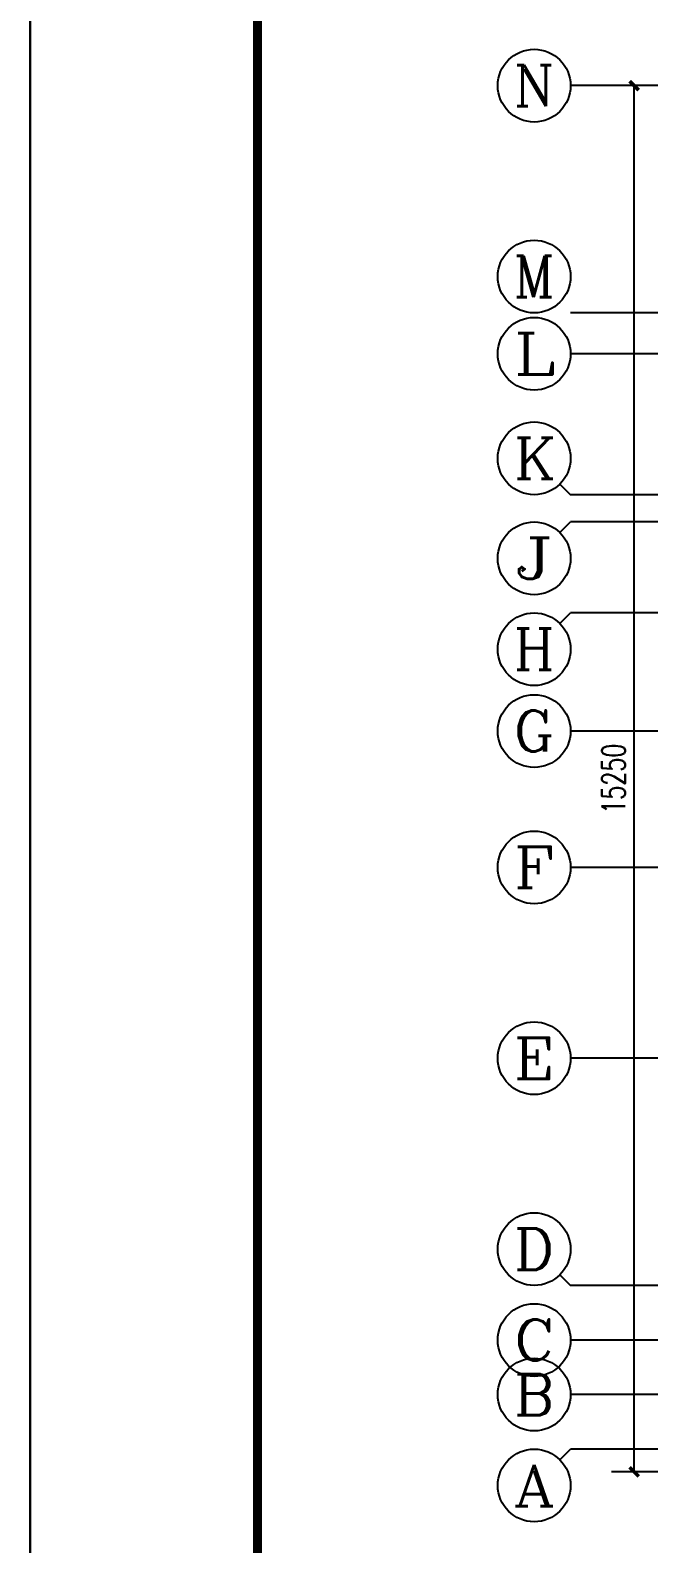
# Model space of a CAD drawing. Extents: x 393367 to 3005760, y 4998 to 826018.
# Drawn here: x 2190424 to 2197225, y 562836 to 579486 of the extents above; entities that cross this region are included whole.
import ezdxf
from ezdxf.enums import TextEntityAlignment as Align

# ---------------------------------------------------------------- set-up
doc = ezdxf.new("R2010")
doc.units = 0
doc.header["$LTSCALE"] = 1000
doc.layers.get('0').update_dxf_attribs({"linetype": 'CONTINUOUS'})
doc.layers.get('Defpoints').update_dxf_attribs({"linetype": 'CONTINUOUS'})
for name, color, linetype in [('-TK', 7, 'CONTINUOUS'), ('AXIS', 3, 'CONTINUOUS'), ('AXIS_TEXT', 7, 'CONTINUOUS')]:
    doc.layers.add(name, color=color, linetype=linetype)
doc.layers.add('yichutu', color=7, linetype='CONTINUOUS', true_color=0xffffff, plot=False)
doc.styles.add('_TCH_AXIS', font='COMPLEX', dxfattribs={"bigfont": 'GBCBIG'})
doc.styles.add('_TCH_DIM_T3', font='SIMPLEX', dxfattribs={"width": 0.705882, "bigfont": 'GBCBIG'})
doc.styles.add('COMPLEX', font='COMPLEX')
doc.dimstyles.new('_TCH_ARCH&&100', dxfattribs={"dimtxt": 255, "dimasz": 100, "dimexe": 250, "dimexo": 300, "dimgap": 100, "dimtad": 1, "dimdec": 0, "dimzin": 0, "dimdsep": 46, "dimtxsty": '_TCH_DIM_T3', "dimblk": 'ARCHTICK', "dimcen": 0.09, "dimclrt": 7, "dimazin": 2, "dimtfac": 1, "dimtdec": 0, "dimtix": 1, "dimtmove": 2, "dimatfit": 3, "dimldrblk": 'ARCHTICK', "dimfxl": 1, "dimtolj": 1, "dimtzin": 0, "dimarcsym": 0})

# ---------------------------------------------------------------- blocks, each defined once
blk = doc.blocks.new('A1')
blk.add_lwpolyline([(0, 59400), (0, 0), (84100, 0), (84100, 59400)], close=True)
at = {"const_width": 100}
blk.add_lwpolyline([(2500, 58400), (2500, 1000), (83100, 1000), (83100, 58400)], close=True, dxfattribs=at)
blk = doc.blocks.new('_ArchTick')
at = {"color": 0, "linetype": 'ByBlock', "const_width": 0.4}
blk.add_lwpolyline([(-0.5, -0.5), (0.5, 0.5)], dxfattribs=at)
blk = doc.blocks.new('*D2796')
at = {"layer": 'AXIS', "color": 0, "lineweight": -2}
for p, q in [((2200065, 578877), (2196815, 578877)), ((2197065, 563627), (2197065, 578877)), ((2200065, 563627), (2196815, 563627))]:
    blk.add_line(p, q, dxfattribs=at)
at = {"layer": 'Defpoints', "color": 0}
for p in [(2197065, 578877), (2200365, 578877), (2200365, 563627)]:
    blk.add_point(p, dxfattribs=at)
at = {"layer": 'AXIS', "color": 0, "lineweight": -2, "xscale": 100, "yscale": 100, "zscale": 100}
for p, rotation in [((2197065, 578877), 90), ((2197065, 563627), 270)]:
    blk.add_blockref('_ArchTick', p, dxfattribs=dict(at, rotation=rotation))
at = {"layer": 'AXIS', "color": 7, "insert": (2196838, 571252), "char_height": 255, "attachment_point": 5, "rotation": 90, "style": '_TCH_DIM_T3'}
blk.add_mtext('\\A1;15250', dxfattribs=at)
blk = doc.blocks.new('_axiso')
blk.add_circle((0, 0), 0.5)
at = {"layer": 'AXIS_TEXT', "style": 'COMPLEX', "width": 1.041667}
blk.add_attdef('A', text='', height=0.56, dxfattribs=at).set_placement((-0.25, -0.28), (0.25, -0.28), align=Align.FIT)
blk = doc.blocks.new('yct-841-594-84100-59400-100-1000')
at = {"layer": 'yichutu', "color": 7, "true_color": 0xffffff}
blk.add_lwpolyline([(0, 0), (0, 59400), (84100, 59400), (84100, 0)], close=True, dxfattribs=at)

msp = doc.modelspace()

# ---------------------------------------------------------------- linework, layer by layer
at = {"layer": 'AXIS'}
for p, q in [((2200365.2138, 578876.98994), (2196365.2138, 578876.98994)), ((2200365.2138, 576376.98994), (2196365.2138, 576376.98994)), ((2200365.2138, 575926.98994), (2196365.2138, 575926.98994)), ((2196248.05651, 574494.14723), (2196365.2138, 574376.98994)), ((2200365.2138, 574376.98994), (2196365.2138, 574376.98994)), ((2196248.05651, 573959.83266), (2196365.2138, 574076.98994)), ((2200365.2138, 574076.98994), (2196365.2138, 574076.98994)), ((2196248.05651, 572959.83265), (2196365.2138, 573076.98994)), ((2200365.2138, 573076.98994), (2196365.2138, 573076.98994)), ((2200365.2138, 571776.98994), (2196365.2138, 571776.98994)), ((2200365.2138, 570276.98994), (2196365.2138, 570276.98994)), ((2200365.2138, 568176.98994), (2196365.2138, 568176.98994)), ((2196248.05651, 565794.14722), (2196365.2138, 565676.98994)), ((2200365.2138, 565676.98994), (2196365.2138, 565676.98994)), ((2200365.2138, 565076.98994), (2196365.2138, 565076.98994)), ((2200365.2138, 564476.98994), (2196365.2138, 564476.98994)), ((2196248.05651, 563759.83265), (2196365.2138, 563876.98994)), ((2200365.2138, 563876.98994), (2196365.2138, 563876.98994))]:
    msp.add_line(p, q, dxfattribs=at)

# ---------------------------------------------------------------- block references
at = {"layer": '-TK'}
msp.add_blockref('A1', (2190423.83801, 527962.12225), dxfattribs=at)
at = {"layer": 'AXIS'}
ref = msp.add_blockref('_axiso', (2195965.2138, 578876.98994), dxfattribs=dict(at, xscale=800, yscale=800, zscale=800))
ref.add_attrib('A', 'N', dxfattribs={"layer": 'AXIS_TEXT', "height": 452.54834, "style": '_TCH_AXIS', "width": 1.105263}).set_placement((2195738.93963, 578650.71577), (2196191.48797, 578650.71577), align=Align.FIT)
ref = msp.add_blockref('_axiso', (2195965.2138, 576776.98994), dxfattribs=dict(at, xscale=800, yscale=800, zscale=800))
ref.add_attrib('A', 'M', dxfattribs={"layer": 'AXIS_TEXT', "height": 452.54834, "style": '_TCH_AXIS'}).set_placement((2195738.93963, 576550.71577), (2196191.48797, 576550.71577), align=Align.FIT)
ref = msp.add_blockref('_axiso', (2195965.2138, 575926.98994), dxfattribs=dict(at, xscale=800, yscale=800, zscale=800))
ref.add_attrib('A', 'L', dxfattribs={"layer": 'AXIS_TEXT', "height": 452.54834, "style": '_TCH_AXIS', "width": 1.4}).set_placement((2195738.93963, 575700.71577), (2196191.48797, 575700.71577), align=Align.FIT)
ref = msp.add_blockref('_axiso', (2195965.2138, 574776.98994), dxfattribs=dict(at, xscale=800, yscale=800, zscale=800))
ref.add_attrib('A', 'K', dxfattribs={"layer": 'AXIS_TEXT', "height": 452.54834, "style": '_TCH_AXIS', "width": 1.105263}).set_placement((2195738.93963, 574550.71577), (2196191.48797, 574550.71577), align=Align.FIT)
ref = msp.add_blockref('_axiso', (2195965.2138, 573676.98994), dxfattribs=dict(at, xscale=800, yscale=800, zscale=800))
ref.add_attrib('A', 'J', dxfattribs={"layer": 'AXIS_TEXT', "height": 452.54834, "style": '_TCH_AXIS', "width": 1.909091}).set_placement((2195738.93963, 573450.71577), (2196191.48797, 573450.71577), align=Align.FIT)
ref = msp.add_blockref('_axiso', (2195965.2138, 572676.98994), dxfattribs=dict(at, xscale=800, yscale=800, zscale=800))
ref.add_attrib('A', 'H', dxfattribs={"layer": 'AXIS_TEXT', "height": 452.54834, "style": '_TCH_AXIS', "width": 1.05}).set_placement((2195738.93963, 572450.71577), (2196191.48797, 572450.71577), align=Align.FIT)
ref = msp.add_blockref('_axiso', (2195965.2138, 571776.98994), dxfattribs=dict(at, xscale=800, yscale=800, zscale=800))
ref.add_attrib('A', 'G', dxfattribs={"layer": 'AXIS_TEXT', "height": 452.54834, "style": '_TCH_AXIS', "width": 1.166667}).set_placement((2195738.93963, 571550.71577), (2196191.48797, 571550.71577), align=Align.FIT)
ref = msp.add_blockref('_axiso', (2195965.2138, 570276.98994), dxfattribs=dict(at, xscale=800, yscale=800, zscale=800))
ref.add_attrib('A', 'F', dxfattribs={"layer": 'AXIS_TEXT', "height": 452.54834, "style": '_TCH_AXIS', "width": 1.3125}).set_placement((2195738.93963, 570050.71577), (2196191.48797, 570050.71577), align=Align.FIT)
ref = msp.add_blockref('_axiso', (2195965.2138, 568176.98994), dxfattribs=dict(at, xscale=800, yscale=800, zscale=800))
ref.add_attrib('A', 'E', dxfattribs={"layer": 'AXIS_TEXT', "height": 452.54834, "style": '_TCH_AXIS', "width": 1.3125}).set_placement((2195738.93963, 567950.71577), (2196191.48797, 567950.71577), align=Align.FIT)
ref = msp.add_blockref('_axiso', (2195965.2138, 566076.98994), dxfattribs=dict(at, xscale=800, yscale=800, zscale=800))
ref.add_attrib('A', 'D', dxfattribs={"layer": 'AXIS_TEXT', "height": 452.54834, "style": '_TCH_AXIS', "width": 1.235294}).set_placement((2195738.93963, 565850.71577), (2196191.48797, 565850.71577), align=Align.FIT)
ref = msp.add_blockref('_axiso', (2195965.2138, 565076.98994), dxfattribs=dict(at, xscale=800, yscale=800, zscale=800))
ref.add_attrib('A', 'C', dxfattribs={"layer": 'AXIS_TEXT', "height": 452.54834, "style": '_TCH_AXIS', "width": 1.4}).set_placement((2195738.93963, 564850.71577), (2196191.48797, 564850.71577), align=Align.FIT)
ref = msp.add_blockref('_axiso', (2195965.2138, 564476.98994), dxfattribs=dict(at, xscale=800, yscale=800, zscale=800))
ref.add_attrib('A', 'B', dxfattribs={"layer": 'AXIS_TEXT', "height": 452.54834, "style": '_TCH_AXIS', "width": 1.235294}).set_placement((2195738.93963, 564250.71577), (2196191.48797, 564250.71577), align=Align.FIT)
ref = msp.add_blockref('_axiso', (2195965.2138, 563476.98994), dxfattribs=dict(at, xscale=800, yscale=800, zscale=800))
ref.add_attrib('A', 'A', dxfattribs={"layer": 'AXIS_TEXT', "height": 452.54834, "style": '_TCH_AXIS', "width": 1.166667}).set_placement((2195738.93963, 563250.71577), (2196191.48797, 563250.71577), align=Align.FIT)
at = {"layer": 'yichutu'}
msp.add_blockref('yct-841-594-84100-59400-100-1000', (2190423.83801, 527962.12225), dxfattribs=at)

# ---------------------------------------------------------------- dimensions: what is measured, and where the dimension line sits
at = {"layer": 'AXIS'}
dim = msp.add_aligned_dim(p1=(2200365.2138, 563626.98994), p2=(2200365.2138, 578876.98994), distance=3300, dimstyle='_TCH_ARCH&&100', dxfattribs=at)
dim.commit()
dim.dimension.update_dxf_attribs({"geometry": '*D2796', "text_midpoint": (2196837.7138, 571251.98994)})

doc.saveas('drawing.dxf')
